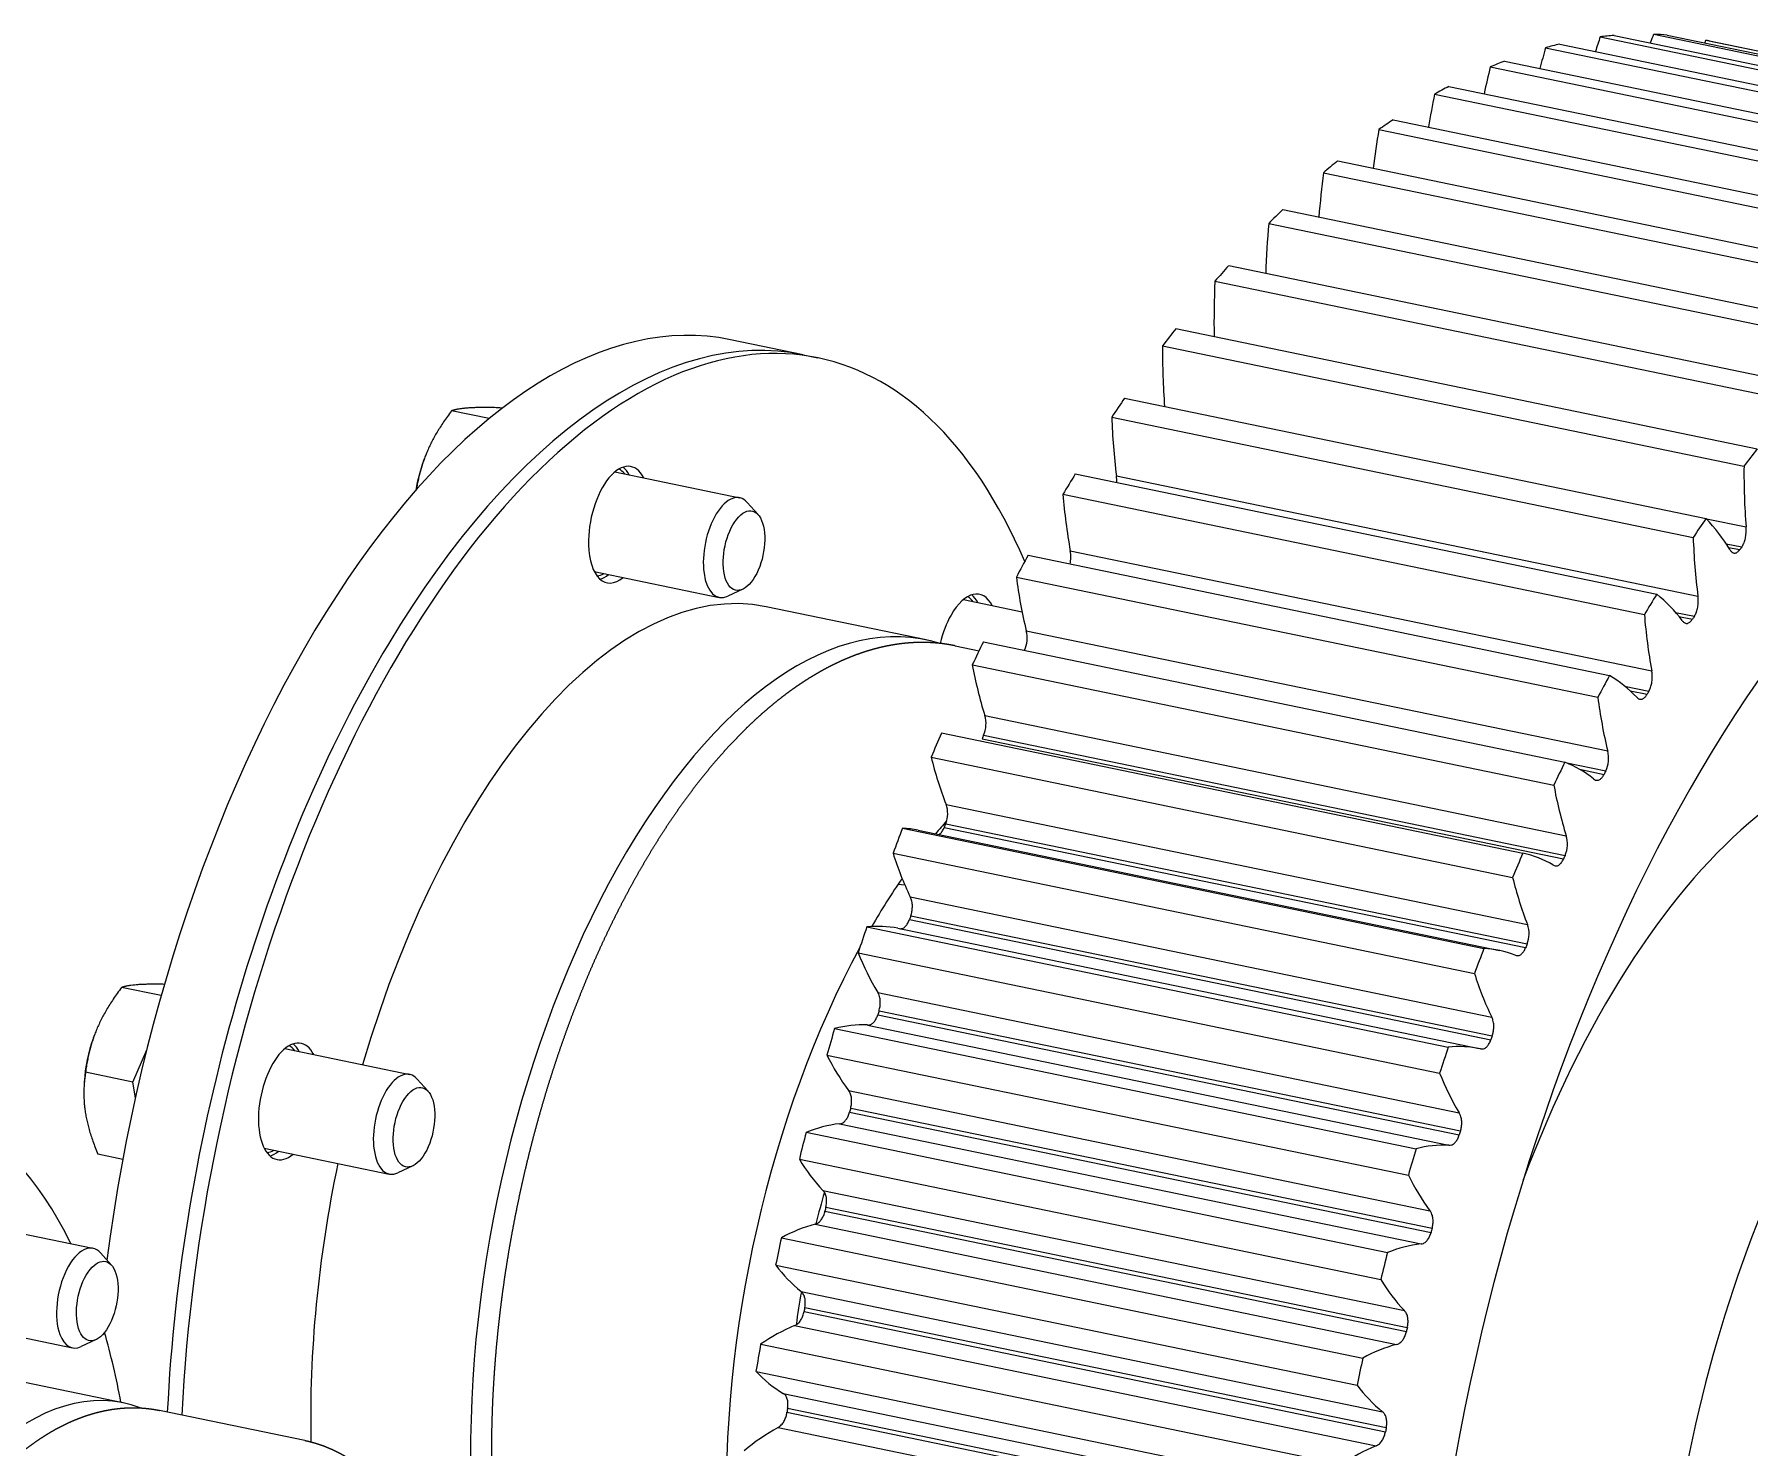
# Model space of a CAD drawing. Header units: millimetres. Extents: x 5133 to 6360, y 1254 to 2395.
# Drawn here: x 5599.68 to 5644.21, y 2079.68 to 2116.38 of the extents above; entities that cross this region are included whole.
import ezdxf

# ---------------------------------------------------------------- set-up
doc = ezdxf.new("R2010")
doc.units = ezdxf.units.MM
doc.layers.add('AM_VIS', color=7, linetype='Continuous', lineweight=50)

# ---------------------------------------------------------------- blocks, each defined once
blk = doc.blocks.new('A$C76A057C1')
at = {"layer": 'AM_VIS', "color": 5, "lineweight": 20}
for p, q in [((-46.712, 19.491), (-32.989, 16.653)), ((-46.378, 19.576), (-32.656, 16.738)), ((-45.423, 19.748), (-31.7, 16.91)), ((-45.095, 19.782), (-31.373, 16.944)), ((-44.159, 19.807), (-30.437, 16.969)), ((-43.839, 19.79), (-30.116, 16.953)), ((-42.928, 19.669), (-29.205, 16.831)), ((-42.847, 19.653), (-29.125, 16.815)), ((-48.017, 19.039), (-34.295, 16.201)), ((-47.68, 19.174), (-33.958, 16.336)), ((-49.331, 18.394), (-35.609, 15.556)), ((-48.993, 18.578), (-35.27, 15.74)), ((-50.646, 17.559), (-36.924, 14.721)), ((-50.309, 17.792), (-36.586, 14.954)), ((-51.619, 16.82), (-37.896, 13.982)), ((-51.954, 16.541), (-38.232, 13.703)), ((-52.916, 15.67), (-39.193, 12.832)), ((-53.246, 15.345), (-39.524, 12.507)), ((-54.191, 14.347), (-40.469, 11.509)), ((-54.515, 13.98), (-40.792, 11.142)), ((-64.234, 12.244), (-65.949, 12.599)), ((-55.438, 12.86), (-41.715, 10.022)), ((-64.234, 12.244), (-63.891, 12.173)), ((-55.753, 12.452), (-42.03, 9.614)), ((-71.338, 10.982), (-71.39, 10.993)), ((-56.647, 11.218), (-42.924, 8.38)), ((-71.645, 10.738), (-72.533, 10.922)), ((-56.951, 10.772), (-43.229, 7.934)), ((-73.196, 9.735), (-73.174, 9.794)), ((-68.679, 9.478), (-65.731, 8.869)), ((-57.812, 9.431), (-44.089, 6.594)), ((-56.84, 9.385), (-43.117, 6.547)), ((-58.103, 8.95), (-44.381, 6.112)), ((-65.297, 8.471), (-65.554, 8.76)), ((-42.918, 8.373), (-41.981, 8.18)), ((-42.452, 7.784), (-42.084, 7.708)), ((-42.397, 7.699), (-42.13, 7.644)), ((-58.925, 7.511), (-45.203, 4.673)), ((-57.93, 7.619), (-44.208, 4.781)), ((-69.165, 7.128), (-66.217, 6.518)), ((-59.202, 6.997), (-45.48, 4.159)), ((-65.661, 6.711), (-66.011, 6.548)), ((-61.332, 5.517), (-65.106, 6.297)), ((-60.453, 6.464), (-59.067, 6.178)), ((-43.645, 6.164), (-43.201, 6.072)), ((-58.968, 5.731), (-45.246, 2.893)), ((-43.564, 6.068), (-43.246, 6.003)), ((-60.646, 5.375), (-60.082, 5.258)), ((-59.98, 5.469), (-46.258, 2.631)), ((-60.241, 4.926), (-46.519, 2.088)), ((-44.848, 4.425), (-44.273, 4.307)), ((-44.718, 4.315), (-44.316, 4.232)), ((-59.947, 3.731), (-46.225, 0.893)), ((-60.97, 3.318), (-47.248, 0.48)), ((-59.975, 3.265), (-46.252, 0.427)), ((-60.013, 3.182), (-46.29, 0.344)), ((-61.214, 2.748), (-47.491, -0.09)), ((-46.208, 2.61), (-45.292, 2.421)), ((-45.91, 2.461), (-45.333, 2.341)), ((-60.862, 1.633), (-47.14, -1.205)), ((-61.889, 1.07), (-48.167, -1.768)), ((-61.522, 1.021), (-47.799, -1.817)), ((-60.905, 1.089), (-47.183, -1.749)), ((-60.87, 1.176), (-47.147, -1.662)), ((-62.113, 0.478), (-48.391, -2.36)), ((-61.991, -0.248), (-61.836, -0.268)), ((-61.706, -0.55), (-47.984, -3.388)), ((-61.727, -1.087), (-48.004, -3.925)), ((-61.695, -0.996), (-47.972, -3.834)), ((-62.731, -1.259), (-49.009, -4.097)), ((-61.999, -1.292), (-48.277, -4.13)), ((-62.935, -1.87), (-49.212, -4.708)), ((-79.386, -2.882), (-80.321, -2.689)), ((-62.475, -2.806), (-48.752, -5.644)), ((-62.444, -3.238), (-48.721, -6.076)), ((-62.714, -3.575), (-48.992, -6.413)), ((-62.473, -3.331), (-48.75, -6.169)), ((-80.984, -3.876), (-80.962, -3.817)), ((-63.492, -3.657), (-49.769, -6.495)), ((-80.051, -4.922), (-79.727, -4.158)), ((-76.467, -4.132), (-73.519, -4.742)), ((-63.673, -4.283), (-49.951, -7.121)), ((-80.051, -4.922), (-81.171, -4.691)), ((-73.085, -5.14), (-73.342, -4.851)), ((-81.201, -4.927), (-81.207, -5.026)), ((-79.995, -5.294), (-80.051, -4.922)), ((-63.163, -5.12), (-49.441, -7.958)), ((-63.139, -5.63), (-49.416, -8.468)), ((-63.113, -5.535), (-49.391, -8.373)), ((-63.375, -5.905), (-49.652, -8.743)), ((-64.165, -6.107), (-50.443, -8.945)), ((-80.292, -6.746), (-80.878, -6.625)), ((-76.953, -6.483), (-74.005, -7.092)), ((-64.324, -6.744), (-50.602, -9.582)), ((-73.449, -6.9), (-73.799, -7.063)), ((-63.767, -7.478), (-50.044, -10.316)), ((-63.72, -7.97), (-49.997, -10.808)), ((-63.698, -7.873), (-49.975, -10.711)), ((-83.943, -8.234), (-80.995, -8.844)), ((-63.949, -8.275), (-50.227, -11.112)), ((-64.748, -8.596), (-51.026, -11.434)), ((-80.561, -9.242), (-80.818, -8.953)), ((-64.883, -9.24), (-51.161, -12.078)), ((-64.282, -9.866), (-50.56, -12.704)), ((-64.213, -10.336), (-50.491, -13.174)), ((-64.195, -10.239), (-50.472, -13.077)), ((-84.429, -10.585), (-81.481, -11.194)), ((-64.435, -10.669), (-50.712, -13.507)), ((-80.287, -12.493), (-86.462, -11.216)), ((-80.924, -11.001), (-81.275, -11.165)), ((-65.237, -11.107), (-51.515, -13.945)), ((-65.347, -11.754), (-51.625, -14.592)), ((-64.706, -12.268), (-50.984, -15.106)), ((-75.998, -13.38), (-79.429, -12.67)), ((-64.616, -12.715), (-50.893, -15.553)), ((-64.601, -12.617), (-50.878, -15.455)), ((-64.827, -13.073), (-51.105, -15.91))]:
    blk.add_line(p, q, dxfattribs=at)
for centre, radius, start, end in [((-23.46, 12.824), 24.189, 164.0012, 165.2048), ((-22.883, 12.324), 23.731, 161.7697, 162.648), ((-24.465, 13.249), 24.253, 166.1891, 167.7232), ((-25.941, 13.572), 23.882, 168.3525, 170.2418), ((-27.83, 13.746), 23.133, 170.5121, 172.7964), ((-30.141, 13.741), 21.992, 172.6857, 175.4308), ((-32.84, 13.521), 20.488, 174.8899, 178.1948), ((-35.86, 13.048), 18.678, 177.1406, 181.1499), ((-39.052, 12.294), 16.701, 179.4589, 184.3649), ((-41.767, 11.287), 15.193, 181.9438, 187.1925), ((-57.702, 9.265), 0.87, 357.6095, 7.9164), ((-25.352, 9.456), 16.678, 179.4564, 184.3883), ((-44.514, 10.038), 13.633, 184.5766, 190.2188), ((-46.131, 5.352), 4.411, 31.3804, 43.3547), ((-28.044, 8.449), 15.193, 181.9438, 187.1925), ((-58.667, 7.472), 0.751, 347.2167, 11.2576), ((-47.252, 8.547), 12.051, 187.3909, 193.5174), ((-46.419, 3.74), 3.684, 37.2657, 50.7695), ((-30.791, 7.2), 13.633, 184.5766, 190.2188), ((-59.637, 5.558), 0.691, 335.2291, 14.4689), ((-49.92, 6.826), 10.495, 190.4298, 197.1482), ((-46.815, 1.99), 3.13, 43.9556, 59.0122), ((-33.529, 5.709), 12.051, 187.3909, 193.5174), ((-60.577, 3.535), 0.659, 335.8663, 17.3436), ((-45.913, 2.72), 0.689, 334.2622, 14.5162), ((-52.461, 4.889), 9.01, 193.7442, 201.1824), ((-47.287, 0.089), 2.742, 51.5101, 67.961), ((-36.197, 3.988), 10.495, 190.4298, 197.1482), ((-61.444, 1.416), 0.622, 337.3171, 20.4798), ((-62.065, -1.64), 2.716, 78.4605, 86.2908), ((-46.854, 0.697), 0.659, 335.8663, 17.3436), ((-54.827, 2.761), 7.635, 197.3955, 205.7031), ((-47.797, -1.97), 2.511, 59.9029, 77.3548), ((-38.738, 2.051), 9.01, 193.7442, 201.1824), ((-47.722, -1.422), 0.622, 337.3171, 20.4798), ((-62.473, -3.768), 2.521, 79.1553, 95.8749), ((-56.979, 0.471), 6.399, 201.457, 210.804), ((-48.301, -4.193), 2.429, 68.9726, 86.8175), ((-41.104, -0.077), 7.635, 197.3955, 205.7031), ((-62.817, -6.28), 2.708, 87.8199, 104.4163), ((-58.889, -1.948), 5.323, 206.0153, 216.5848), ((-48.751, -6.578), 2.494, 78.411, 95.9454), ((-43.257, -2.367), 6.399, 201.457, 210.804), ((-63.01, -8.961), 3.078, 96.8174, 112.0538), ((-49.095, -9.118), 2.708, 87.8199, 104.4163), ((-60.543, -4.457), 4.419, 211.1699, 223.138), ((-45.167, -4.786), 5.323, 206.0153, 216.5848), ((-63.007, -11.761), 3.612, 105.1297, 118.8214), ((-49.287, -11.799), 3.078, 96.8174, 112.0538), ((-61.936, -7.017), 3.691, 217.0282, 230.5253), ((-46.82, -7.295), 4.419, 211.1699, 223.138), ((-62.774, -14.655), 4.319, 112.6221, 124.7743), ((-49.284, -14.599), 3.612, 105.1297, 118.8214), ((-63.08, -9.588), 3.135, 223.6903, 238.7405), ((-48.214, -9.855), 3.691, 217.0282, 230.5253), ((-62.284, -17.609), 5.201, 119.2765, 130.0104), ((-49.051, -17.493), 4.319, 112.6221, 124.7743)]:
    blk.add_arc(centre, radius, start, end, dxfattribs=at)
for centre, major_axis, ratio, start_param, end_param in [((-49.447, -12.259), (6.599, 31.911), 0.482663, 0.220644, 0.240846), ((-49.447, -12.259), (6.599, 31.911), 0.482663, 0.142104, 0.162306), ((-49.447, -12.259), (6.599, 31.911), 0.482663, 0.063564, 0.083766), ((-49.447, -12.259), (6.599, 31.911), 0.482663, 0, 0.005227), ((-49.447, -12.259), (6.599, 31.911), 0.482663, 0.299183, 0.319386), ((-49.447, -12.259), (6.599, 31.911), 0.482663, 0.377723, 0.397926), ((-49.447, -12.259), (6.599, 31.911), 0.482663, 0.456263, 0.476466), ((-49.447, -12.259), (6.599, 31.911), 0.482663, 0.534803, 0.555005), ((-49.447, -12.259), (6.599, 31.911), 0.482663, 0.613343, 0.633545), ((-35.724, -15.097), (5.509, 26.636), 0.482663, 5.296515, 8.181862), ((-49.447, -12.259), (6.599, 31.911), 0.482663, 0.691882, 0.712085), ((-68.144, -8.392), (4.253, 20.565), 0.482663, 5.678967, 8.167427), ((-70.202, -7.966), (4.253, 20.565), 0.482663, 0, 1.726264), ((-68.487, -8.321), (4.253, 20.565), 0.482663, 0, 1.884242), ((-68.487, -8.321), (4.253, 20.565), 0.482663, 0, 1.884242), ((-49.447, -12.259), (6.599, 31.911), 0.482663, 0.770422, 0.790625), ((-49.447, -12.259), (6.599, 31.911), 0.482663, 0.848962, 0.869165), ((-72.492, 9.041), (0.365, 1.763), 0.482663, 1.268129, 1.66488), ((-35.724, -15.097), (6.599, 31.911), 0.482663, 0.770422, 0.790625), ((-68.581, 8.233), (0.284, 1.371), 0.482663, 5.742086, 8.306106), ((-68.925, 8.304), (0.263, 1.273), 0.482663, 5.888394, 6.146679), ((-68.925, 8.304), (0.284, 1.371), 0.482663, 5.742086, 6.020972), ((-49.447, -12.259), (6.599, 31.911), 0.482663, 0.927502, 0.947704), ((-65.974, 7.693), (0.243, 1.175), 0.482663, 5.938313, 9.76965), ((-65.631, 7.622), (0.193, 0.935), 0.482663, 4.000656, 10.283841), ((-35.724, -15.097), (6.599, 31.911), 0.482663, 0.848962, 0.869165), ((-68.581, 8.233), (0.284, 1.371), 0.482663, 2.022921, 3.682692), ((-35.724, -15.097), (6.235, 30.148), 0.482663, 0.818185, 0.821402), ((-49.447, -12.259), (6.599, 31.911), 0.482663, 1.006042, 1.026244), ((-68.144, -8.392), (3.038, 14.689), 0.482663, 0, 1.404332), ((-68.925, 8.304), (0.263, 1.273), 0.482663, 3.278099, 3.536384), ((-68.925, 8.304), (0.284, 1.371), 0.482663, 3.403806, 3.682692), ((-60.356, 5.219), (0.284, 1.371), 0.482663, 5.742086, 7.258909), ((-60.699, 5.29), (0.263, 1.273), 0.482663, 5.888394, 6.146679), ((-60.699, 5.29), (0.284, 1.371), 0.482663, 5.742086, 6.020972), ((-35.724, -15.097), (6.599, 31.911), 0.482663, 0.927502, 0.947704), ((-64.37, -9.172), (3.038, 14.689), 0.482663, 6.235796, 8.306106), ((-60.356, 5.219), (0.284, 1.371), 0.482663, 0.975723, 1.515536), ((-35.724, -15.097), (6.235, 30.148), 0.482663, 0.896724, 0.899942), ((-49.447, -12.259), (6.599, 31.911), 0.482663, 1.084582, 1.104784), ((-35.724, -15.097), (6.599, 31.911), 0.482663, 1.006042, 1.026244), ((-40.527, -14.103), (3.515, 16.996), 0.482663, 6.149412, 7.539248), ((-35.724, -15.097), (6.235, 30.148), 0.482663, 0.975264, 0.978482), ((-49.447, -12.259), (6.599, 31.911), 0.482663, 1.163121, 1.183324), ((-49.447, -12.259), (6.235, 30.148), 0.482663, 1.132344, 1.135562), ((-60.444, 3.374), (0.401, -0.248), 0.03424, 0, 0.133672), ((-35.724, -15.097), (6.599, 31.911), 0.482663, 1.084582, 1.104784), ((-35.724, -15.097), (6.235, 30.148), 0.482663, 1.053804, 1.057022), ((-35.724, -15.097), (3.24, 15.668), 0.482663, 5.544331, 8.270626), ((-58.709, -10.343), (2.89, 13.977), 0.482663, 0.700425, 0.737993), ((-49.447, -12.259), (6.599, 31.911), 0.482663, 1.241661, 1.261864), ((-49.447, -12.259), (6.235, 30.148), 0.482663, 1.210884, 1.214101), ((-35.724, -15.097), (6.599, 31.911), 0.482663, 1.163121, 1.183324), ((-35.724, -15.097), (6.235, 30.148), 0.482663, 1.132344, 1.135562), ((-58.709, -10.343), (2.89, 13.977), 0.482663, 0.854572, 0.966268), ((-49.447, -12.259), (6.235, 30.148), 0.482663, 1.289423, 1.292641), ((-49.447, -12.259), (6.599, 31.911), 0.482663, 1.320201, 1.340404), ((-58.709, -10.343), (2.89, 13.977), 0.482663, 1.011438, 2.047837), ((-35.724, -15.097), (6.599, 31.911), 0.482663, 1.241661, 1.261864), ((-35.724, -15.097), (6.235, 30.148), 0.482663, 1.210884, 1.214101), ((-49.447, -12.259), (6.235, 30.148), 0.482663, 1.367963, 1.371181), ((-80.28, -4.569), (0.365, 1.763), 0.482663, 1.268129, 1.873464), ((-76.37, -5.378), (0.284, 1.371), 0.482663, 5.742086, 9.353304), ((-76.713, -5.307), (0.284, 1.371), 0.482663, 5.742086, 6.020972), ((-49.447, -12.259), (6.599, 31.911), 0.482663, 1.398741, 1.418943), ((-35.724, -15.097), (6.235, 30.148), 0.482663, 1.289423, 1.292641), ((-76.713, -5.307), (0.263, 1.273), 0.482663, 5.888394, 6.146679), ((-35.724, -15.097), (6.599, 31.911), 0.482663, 1.320201, 1.340404), ((-88.689, -21.988), (3.443, 16.648), 0.482663, 5.726108, 7.520708), ((-73.762, -5.917), (0.243, 1.175), 0.482663, 5.938313, 9.76965), ((-73.419, -5.988), (0.193, 0.935), 0.482663, 4.000656, 10.283841), ((-49.447, -12.259), (6.235, 30.148), 0.482663, 1.446503, 1.449721), ((-49.447, -12.259), (6.599, 31.911), 0.482663, 1.477281, 1.497483), ((-35.724, -15.097), (6.235, 30.148), 0.482663, 1.367963, 1.371181), ((-76.713, -5.307), (0.263, 1.273), 0.482663, 3.278099, 3.536384), ((-76.713, -5.307), (0.284, 1.371), 0.482663, 3.403806, 3.682692), ((-76.37, -5.378), (0.284, 1.371), 0.482663, 3.070118, 3.682692), ((-68.144, -8.392), (3.038, 14.689), 0.482663, 1.5651, 2.017426), ((-35.724, -15.097), (6.599, 31.911), 0.482663, 1.398741, 1.418943), ((-58.847, -10.314), (2.273, 10.989), 0.482663, 1.414522, 1.484146), ((-49.447, -12.259), (6.235, 30.148), 0.482663, 1.525043, 1.528261), ((-35.724, -15.097), (6.235, 30.148), 0.482663, 1.446503, 1.449721), ((-81.238, -10.019), (0.243, 1.175), 0.482663, 5.938313, 8.769694), ((-49.447, -12.259), (6.599, 31.911), 0.482663, 1.55582, 1.576023), ((-80.895, -10.09), (0.193, 0.935), 0.482663, 4.000656, 10.283841), ((-35.724, -15.097), (6.599, 31.911), 0.482663, 1.477281, 1.497483), ((-58.847, -10.314), (2.273, 10.989), 0.482663, 1.630042, 1.700961), ((-49.447, -12.259), (6.235, 30.148), 0.482663, 1.603583, 1.606801), ((-81.238, -10.019), (0.243, 1.175), 0.482663, 2.486509, 3.486465), ((-88.689, -21.988), (3.443, 16.648), 0.482663, 5.416109, 5.541813), ((-35.724, -15.097), (6.235, 30.148), 0.482663, 1.525043, 1.528261), ((-49.447, -12.259), (6.599, 31.911), 0.482663, 1.63436, 1.654563), ((-82.514, -23.265), (2.228, 10.772), 0.482663, 6.204015, 7.520708), ((-35.724, -15.097), (6.599, 31.911), 0.482663, 1.55582, 1.576023), ((-49.447, -12.259), (6.235, 30.148), 0.482663, 1.682122, 1.68534), ((-35.724, -15.097), (6.235, 30.148), 0.482663, 1.603583, 1.606801)]:
    blk.add_ellipse(centre, major_axis=major_axis, ratio=ratio, start_param=start_param, end_param=end_param, dxfattribs=at)
for points, degree, knots in [([(-44.234, 19.604), (-44.231, 19.612), (-44.229, 19.619), (-44.204, 19.687), (-44.182, 19.747), (-44.159, 19.807)], 3, [0.8563623, 0.8563623, 0.8563623, 0.8563623, 0.8724666, 0.8724666, 1, 1, 1, 1]), ([(-42.084, 7.708), (-42.075, 7.719), (-42.068, 7.731), (-42.053, 7.757), (-42.045, 7.772), (-42.032, 7.801), (-42.026, 7.817), (-42.014, 7.849), (-42.009, 7.867), (-41.999, 7.902), (-41.995, 7.921), (-41.988, 7.96), (-41.985, 7.981), (-41.98, 8.026), (-41.978, 8.051), (-41.977, 8.111), (-41.978, 8.146), (-41.981, 8.18)], 3, [0, 0, 0, 0, 0.099258, 0.099258, 0.199206, 0.199206, 0.300719, 0.300719, 0.405162, 0.405162, 0.515037, 0.515037, 0.63572, 0.63572, 0.781205, 0.781205, 1, 1, 1, 1]), ([(-42.366, 7.649), (-42.354, 7.627), (-42.34, 7.61), (-42.315, 7.586), (-42.305, 7.578), (-42.284, 7.567), (-42.275, 7.564), (-42.256, 7.561), (-42.246, 7.562), (-42.227, 7.565), (-42.218, 7.568), (-42.2, 7.577), (-42.191, 7.582), (-42.173, 7.596), (-42.164, 7.604), (-42.147, 7.622), (-42.138, 7.632), (-42.13, 7.644)], 3, [0, 0, 0, 0, 0.218795, 0.218795, 0.36428, 0.36428, 0.484963, 0.484963, 0.594838, 0.594838, 0.699281, 0.699281, 0.800794, 0.800794, 0.900742, 0.900742, 1, 1, 1, 1]), ([(-43.201, 6.072), (-43.194, 6.085), (-43.186, 6.098), (-43.172, 6.125), (-43.165, 6.14), (-43.153, 6.171), (-43.147, 6.187), (-43.137, 6.221), (-43.132, 6.239), (-43.124, 6.275), (-43.12, 6.294), (-43.114, 6.333), (-43.112, 6.354), (-43.109, 6.398), (-43.109, 6.422), (-43.11, 6.481), (-43.112, 6.515), (-43.117, 6.547)], 3, [0, 0, 0, 0, 0.099258, 0.099258, 0.199206, 0.199206, 0.300719, 0.300719, 0.405162, 0.405162, 0.515037, 0.515037, 0.63572, 0.63572, 0.781205, 0.781205, 1, 1, 1, 1]), ([(-43.488, 5.97), (-43.474, 5.952), (-43.459, 5.936), (-43.433, 5.917), (-43.422, 5.911), (-43.401, 5.904), (-43.39, 5.903), (-43.371, 5.903), (-43.361, 5.905), (-43.342, 5.911), (-43.333, 5.915), (-43.315, 5.927), (-43.305, 5.934), (-43.288, 5.95), (-43.279, 5.959), (-43.262, 5.979), (-43.254, 5.99), (-43.246, 6.003)], 3, [0, 0, 0, 0, 0.218795, 0.218795, 0.36428, 0.36428, 0.484963, 0.484963, 0.594838, 0.594838, 0.699281, 0.699281, 0.800794, 0.800794, 0.900742, 0.900742, 1, 1, 1, 1]), ([(-60.646, 5.375), (-60.76, 5.397), (-60.875, 5.415), (-60.99, 5.43), (-61.105, 5.441), (-61.222, 5.449), (-61.339, 5.453), (-61.456, 5.454), (-61.573, 5.452), (-61.691, 5.446), (-61.809, 5.436), (-61.928, 5.423), (-62.046, 5.407), (-62.165, 5.387), (-62.284, 5.364), (-62.403, 5.338), (-62.522, 5.308), (-62.641, 5.275), (-62.76, 5.239), (-62.878, 5.199), (-62.997, 5.157), (-63.124, 5.107), (-63.251, 5.055), (-63.378, 4.998), (-63.504, 4.938), (-63.63, 4.875), (-63.756, 4.808), (-63.882, 4.737), (-64.007, 4.663), (-64.132, 4.586), (-64.257, 4.505), (-64.382, 4.421), (-64.506, 4.334), (-64.63, 4.243), (-64.753, 4.149), (-64.876, 4.052), (-64.998, 3.951), (-65.12, 3.848), (-65.242, 3.741), (-65.363, 3.631), (-65.483, 3.518), (-65.608, 3.397), (-65.731, 3.273), (-65.855, 3.146), (-65.977, 3.016), (-66.099, 2.882), (-66.22, 2.746), (-66.34, 2.606), (-66.46, 2.463), (-66.579, 2.318), (-66.697, 2.169), (-66.814, 2.017), (-66.93, 1.862), (-67.046, 1.705), (-67.16, 1.544), (-67.274, 1.381), (-67.386, 1.215), (-67.498, 1.047), (-67.608, 0.876), (-67.718, 0.702), (-67.826, 0.525), (-67.933, 0.347), (-68.039, 0.166), (-68.144, -0.017), (-68.248, -0.203), (-68.35, -0.391), (-68.451, -0.581), (-68.551, -0.773), (-68.65, -0.968), (-68.747, -1.164), (-68.843, -1.363), (-68.938, -1.564), (-69.032, -1.767), (-69.124, -1.972), (-69.215, -2.178), (-69.304, -2.387), (-69.392, -2.597), (-69.478, -2.809), (-69.563, -3.022), (-69.647, -3.238), (-69.729, -3.454), (-69.809, -3.672), (-69.887, -3.89), (-69.964, -4.11), (-70.04, -4.332), (-70.113, -4.554), (-70.186, -4.778), (-70.256, -5.003), (-70.325, -5.229), (-70.392, -5.456), (-70.458, -5.684), (-70.522, -5.913), (-70.584, -6.143), (-70.644, -6.373), (-70.703, -6.605), (-70.76, -6.837), (-70.815, -7.07), (-70.868, -7.303), (-70.919, -7.537), (-70.969, -7.771), (-71.017, -8.005), (-71.063, -8.24), (-71.107, -8.475), (-71.149, -8.71), (-71.19, -8.945), (-71.228, -9.18), (-71.265, -9.416), (-71.299, -9.651), (-71.332, -9.886), (-71.363, -10.121), (-71.392, -10.356), (-71.419, -10.591), (-71.444, -10.825), (-71.467, -11.059), (-71.488, -11.292), (-71.507, -11.525), (-71.525, -11.757), (-71.54, -11.989), (-71.553, -12.22), (-71.565, -12.451), (-71.574, -12.68), (-71.581, -12.909), (-71.587, -13.137), (-71.59, -13.364), (-71.591, -13.591), (-71.591, -13.816), (-71.588, -14.04), (-71.584, -14.262), (-71.58, -14.373)], 1, [2.282529, 2.282529, 2.297255, 2.311981, 2.326707, 2.341432, 2.356158, 2.370884, 2.38561, 2.400336, 2.415061, 2.429787, 2.444513, 2.459239, 2.473965, 2.48869, 2.503416, 2.518142, 2.532868, 2.547593, 2.562319, 2.577045, 2.592776, 2.608507, 2.624238, 2.639969, 2.6557, 2.671431, 2.687162, 2.702893, 2.718625, 2.734356, 2.750087, 2.765818, 2.781549, 2.79728, 2.813011, 2.828742, 2.844473, 2.860204, 2.875935, 2.891666, 2.90799, 2.924314, 2.940638, 2.956962, 2.973286, 2.98961, 3.005934, 3.022258, 3.038583, 3.054907, 3.071231, 3.087555, 3.103879, 3.120203, 3.136527, 3.152851, 3.169175, 3.185499, 3.201823, 3.218147, 3.234409, 3.250671, 3.266932, 3.283194, 3.299456, 3.315717, 3.331979, 3.348241, 3.364503, 3.380764, 3.397026, 3.413288, 3.42955, 3.445811, 3.462073, 3.478335, 3.494597, 3.510858, 3.52712, 3.543382, 3.559566, 3.575751, 3.591936, 3.60812, 3.624305, 3.640489, 3.656674, 3.672858, 3.689043, 3.705227, 3.721412, 3.737597, 3.753781, 3.769966, 3.78615, 3.802335, 3.818519, 3.834704, 3.850888, 3.867073, 3.883235, 3.899396, 3.915558, 3.931719, 3.947881, 3.964042, 3.980204, 3.996366, 4.012527, 4.028689, 4.04485, 4.061012, 4.077174, 4.093335, 4.109497, 4.125658, 4.14182, 4.157981, 4.174143, 4.190305, 4.206493, 4.222682, 4.238871, 4.25506, 4.271249, 4.287438, 4.303627, 4.311709, 4.311709]), ([(-44.273, 4.307), (-44.266, 4.32), (-44.259, 4.334), (-44.245, 4.363), (-44.239, 4.378), (-44.228, 4.41), (-44.223, 4.427), (-44.213, 4.461), (-44.209, 4.479), (-44.202, 4.515), (-44.2, 4.534), (-44.195, 4.573), (-44.194, 4.594), (-44.193, 4.638), (-44.194, 4.661), (-44.197, 4.718), (-44.201, 4.75), (-44.208, 4.781)], 3, [0, 0, 0, 0, 0.099258, 0.099258, 0.199206, 0.199206, 0.300719, 0.300719, 0.405162, 0.405162, 0.515037, 0.515037, 0.63572, 0.63572, 0.781205, 0.781205, 1, 1, 1, 1]), ([(-44.561, 4.162), (-44.547, 4.146), (-44.531, 4.134), (-44.503, 4.119), (-44.491, 4.115), (-44.469, 4.112), (-44.459, 4.112), (-44.439, 4.115), (-44.429, 4.118), (-44.41, 4.127), (-44.401, 4.133), (-44.382, 4.147), (-44.373, 4.155), (-44.356, 4.173), (-44.348, 4.184), (-44.331, 4.206), (-44.324, 4.218), (-44.316, 4.232)], 3, [0, 0, 0, 0, 0.218795, 0.218795, 0.36428, 0.36428, 0.484963, 0.484963, 0.594838, 0.594838, 0.699281, 0.699281, 0.800794, 0.800794, 0.900742, 0.900742, 1, 1, 1, 1]), ([(-45.58, 2.235), (-45.565, 2.222), (-45.548, 2.212), (-45.519, 2.203), (-45.507, 2.2), (-45.484, 2.201), (-45.474, 2.202), (-45.453, 2.209), (-45.443, 2.213), (-45.424, 2.225), (-45.415, 2.232), (-45.397, 2.249), (-45.388, 2.258), (-45.371, 2.279), (-45.363, 2.29), (-45.347, 2.314), (-45.34, 2.327), (-45.333, 2.341)], 3, [0, 0, 0, 0, 0.218795, 0.218795, 0.36428, 0.36428, 0.484963, 0.484963, 0.594838, 0.594838, 0.699281, 0.699281, 0.800794, 0.800794, 0.900742, 0.900742, 1, 1, 1, 1]), ([(-61.03, 0.919), (-61.03, 0.92), (-61.029, 0.92), (-61.019, 0.926), (-61.009, 0.934), (-60.99, 0.951), (-60.981, 0.96), (-60.964, 0.981), (-60.955, 0.993), (-60.94, 1.018), (-60.932, 1.031), (-60.918, 1.059), (-60.911, 1.073), (-60.905, 1.089)], 3, [0.4790141, 0.4790141, 0.4790141, 0.4790141, 0.4849631, 0.4849631, 0.5948382, 0.5948382, 0.6992813, 0.6992813, 0.8007945, 0.8007945, 0.9007418, 0.9007418, 1, 1, 1, 1]), ([(-46.539, 0.202), (-46.522, 0.191), (-46.505, 0.184), (-46.475, 0.18), (-46.462, 0.179), (-46.439, 0.183), (-46.428, 0.186), (-46.408, 0.196), (-46.398, 0.202), (-46.379, 0.216), (-46.37, 0.225), (-46.352, 0.243), (-46.343, 0.254), (-46.327, 0.276), (-46.319, 0.289), (-46.304, 0.315), (-46.297, 0.329), (-46.29, 0.344)], 3, [0, 0, 0, 0, 0.218795, 0.218795, 0.36428, 0.36428, 0.484963, 0.484963, 0.594838, 0.594838, 0.699281, 0.699281, 0.800794, 0.800794, 0.900742, 0.900742, 1, 1, 1, 1]), ([(-61.695, -0.996), (-61.689, -0.98), (-61.684, -0.964), (-61.675, -0.931), (-61.671, -0.914), (-61.665, -0.88), (-61.662, -0.862), (-61.658, -0.827), (-61.657, -0.809), (-61.656, -0.774), (-61.656, -0.756), (-61.658, -0.72), (-61.66, -0.702), (-61.666, -0.663), (-61.671, -0.644), (-61.685, -0.598), (-61.694, -0.573), (-61.706, -0.55)], 3, [0, 0, 0, 0, 0.099258, 0.099258, 0.199206, 0.199206, 0.300719, 0.300719, 0.405162, 0.405162, 0.515037, 0.515037, 0.63572, 0.63572, 0.781205, 0.781205, 1, 1, 1, 1]), ([(-61.954, -1.301), (-61.942, -1.303), (-61.929, -1.303), (-61.904, -1.298), (-61.891, -1.295), (-61.867, -1.284), (-61.857, -1.278), (-61.836, -1.262), (-61.826, -1.254), (-61.808, -1.234), (-61.799, -1.223), (-61.782, -1.2), (-61.774, -1.188), (-61.759, -1.161), (-61.752, -1.147), (-61.739, -1.118), (-61.733, -1.103), (-61.727, -1.087)], 3, [0.072589, 0.072589, 0.072589, 0.072589, 0.2187946, 0.2187946, 0.36428, 0.36428, 0.4849631, 0.4849631, 0.5948382, 0.5948382, 0.6992813, 0.6992813, 0.8007945, 0.8007945, 0.9007418, 0.9007418, 1, 1, 1, 1]), ([(-47.43, -1.926), (-47.413, -1.934), (-47.395, -1.938), (-47.364, -1.938), (-47.351, -1.936), (-47.328, -1.929), (-47.317, -1.924), (-47.296, -1.912), (-47.287, -1.904), (-47.268, -1.887), (-47.259, -1.878), (-47.241, -1.857), (-47.233, -1.845), (-47.217, -1.82), (-47.21, -1.807), (-47.195, -1.779), (-47.189, -1.765), (-47.183, -1.749)], 3, [0, 0, 0, 0, 0.218795, 0.218795, 0.36428, 0.36428, 0.484963, 0.484963, 0.594838, 0.594838, 0.699281, 0.699281, 0.800794, 0.800794, 0.900742, 0.900742, 1, 1, 1, 1]), ([(-62.444, -3.238), (-62.439, -3.221), (-62.434, -3.205), (-62.427, -3.171), (-62.423, -3.154), (-62.418, -3.12), (-62.416, -3.102), (-62.414, -3.068), (-62.413, -3.05), (-62.414, -3.016), (-62.415, -2.998), (-62.418, -2.963), (-62.421, -2.946), (-62.429, -2.91), (-62.435, -2.891), (-62.451, -2.849), (-62.462, -2.826), (-62.475, -2.806)], 3, [0, 0, 0, 0, 0.099258, 0.099258, 0.199206, 0.199206, 0.300719, 0.300719, 0.405162, 0.405162, 0.515037, 0.515037, 0.63572, 0.63572, 0.781205, 0.781205, 1, 1, 1, 1]), ([(-62.714, -3.575), (-62.696, -3.576), (-62.677, -3.574), (-62.645, -3.565), (-62.632, -3.559), (-62.608, -3.545), (-62.597, -3.537), (-62.577, -3.519), (-62.567, -3.509), (-62.549, -3.487), (-62.541, -3.475), (-62.525, -3.45), (-62.517, -3.436), (-62.503, -3.408), (-62.496, -3.393), (-62.484, -3.363), (-62.478, -3.347), (-62.473, -3.331)], 3, [0, 0, 0, 0, 0.218795, 0.218795, 0.36428, 0.36428, 0.484963, 0.484963, 0.594838, 0.594838, 0.699281, 0.699281, 0.800794, 0.800794, 0.900742, 0.900742, 1, 1, 1, 1]), ([(-47.972, -3.834), (-47.967, -3.818), (-47.961, -3.802), (-47.953, -3.769), (-47.949, -3.752), (-47.942, -3.718), (-47.939, -3.7), (-47.936, -3.665), (-47.934, -3.647), (-47.933, -3.612), (-47.934, -3.594), (-47.936, -3.558), (-47.938, -3.54), (-47.944, -3.501), (-47.949, -3.482), (-47.962, -3.436), (-47.972, -3.41), (-47.984, -3.388)], 3, [0, 0, 0, 0, 0.099258, 0.099258, 0.199206, 0.199206, 0.300719, 0.300719, 0.405162, 0.405162, 0.515037, 0.515037, 0.63572, 0.63572, 0.781205, 0.781205, 1, 1, 1, 1]), ([(-48.25, -4.136), (-48.232, -4.141), (-48.213, -4.141), (-48.182, -4.136), (-48.169, -4.133), (-48.145, -4.122), (-48.134, -4.116), (-48.114, -4.1), (-48.104, -4.091), (-48.085, -4.072), (-48.076, -4.061), (-48.06, -4.038), (-48.052, -4.025), (-48.037, -3.999), (-48.029, -3.985), (-48.016, -3.956), (-48.01, -3.94), (-48.004, -3.925)], 3, [0, 0, 0, 0, 0.218795, 0.218795, 0.36428, 0.36428, 0.484963, 0.484963, 0.594838, 0.594838, 0.699281, 0.699281, 0.800794, 0.800794, 0.900742, 0.900742, 1, 1, 1, 1]), ([(-63.113, -5.535), (-63.109, -5.518), (-63.105, -5.501), (-63.098, -5.467), (-63.096, -5.45), (-63.092, -5.416), (-63.091, -5.399), (-63.09, -5.365), (-63.09, -5.348), (-63.092, -5.314), (-63.094, -5.297), (-63.099, -5.264), (-63.103, -5.248), (-63.112, -5.214), (-63.119, -5.197), (-63.137, -5.158), (-63.149, -5.137), (-63.163, -5.12)], 3, [0, 0, 0, 0, 0.099258, 0.099258, 0.199206, 0.199206, 0.300719, 0.300719, 0.405162, 0.405162, 0.515037, 0.515037, 0.63572, 0.63572, 0.781205, 0.781205, 1, 1, 1, 1]), ([(-63.375, -5.905), (-63.356, -5.904), (-63.337, -5.899), (-63.304, -5.884), (-63.291, -5.877), (-63.267, -5.859), (-63.257, -5.85), (-63.237, -5.829), (-63.227, -5.818), (-63.21, -5.794), (-63.202, -5.781), (-63.186, -5.754), (-63.179, -5.739), (-63.166, -5.71), (-63.159, -5.694), (-63.148, -5.663), (-63.143, -5.647), (-63.139, -5.63)], 3, [0, 0, 0, 0, 0.218795, 0.218795, 0.36428, 0.36428, 0.484963, 0.484963, 0.594838, 0.594838, 0.699281, 0.699281, 0.800794, 0.800794, 0.900742, 0.900742, 1, 1, 1, 1]), ([(-48.721, -6.076), (-48.716, -6.059), (-48.712, -6.043), (-48.704, -6.009), (-48.701, -5.992), (-48.696, -5.958), (-48.694, -5.94), (-48.691, -5.905), (-48.691, -5.888), (-48.691, -5.853), (-48.692, -5.836), (-48.696, -5.801), (-48.699, -5.784), (-48.707, -5.748), (-48.713, -5.729), (-48.728, -5.687), (-48.739, -5.664), (-48.752, -5.644)], 3, [0, 0, 0, 0, 0.099258, 0.099258, 0.199206, 0.199206, 0.300719, 0.300719, 0.405162, 0.405162, 0.515037, 0.515037, 0.63572, 0.63572, 0.781205, 0.781205, 1, 1, 1, 1]), ([(-48.992, -6.413), (-48.973, -6.414), (-48.954, -6.412), (-48.922, -6.402), (-48.909, -6.397), (-48.886, -6.383), (-48.875, -6.375), (-48.854, -6.357), (-48.845, -6.347), (-48.827, -6.325), (-48.818, -6.313), (-48.802, -6.288), (-48.794, -6.274), (-48.78, -6.246), (-48.773, -6.231), (-48.761, -6.201), (-48.756, -6.185), (-48.75, -6.169)], 3, [0, 0, 0, 0, 0.218795, 0.218795, 0.36428, 0.36428, 0.484963, 0.484963, 0.594838, 0.594838, 0.699281, 0.699281, 0.800794, 0.800794, 0.900742, 0.900742, 1, 1, 1, 1]), ([(-63.698, -7.873), (-63.694, -7.857), (-63.691, -7.84), (-63.686, -7.806), (-63.684, -7.788), (-63.681, -7.755), (-63.681, -7.738), (-63.681, -7.704), (-63.682, -7.688), (-63.686, -7.655), (-63.688, -7.639), (-63.695, -7.608), (-63.699, -7.593), (-63.711, -7.561), (-63.718, -7.546), (-63.738, -7.511), (-63.752, -7.493), (-63.767, -7.478)], 3, [0, 0, 0, 0, 0.099258, 0.099258, 0.199206, 0.199206, 0.300719, 0.300719, 0.405162, 0.405162, 0.515037, 0.515037, 0.63572, 0.63572, 0.781205, 0.781205, 1, 1, 1, 1]), ([(-63.949, -8.275), (-63.93, -8.27), (-63.911, -8.263), (-63.878, -8.243), (-63.865, -8.234), (-63.842, -8.213), (-63.831, -8.202), (-63.812, -8.179), (-63.803, -8.167), (-63.786, -8.14), (-63.778, -8.126), (-63.763, -8.098), (-63.756, -8.083), (-63.744, -8.052), (-63.738, -8.036), (-63.728, -8.003), (-63.724, -7.987), (-63.72, -7.97)], 3, [0, 0, 0, 0, 0.218795, 0.218795, 0.36428, 0.36428, 0.484963, 0.484963, 0.594838, 0.594838, 0.699281, 0.699281, 0.800794, 0.800794, 0.900742, 0.900742, 1, 1, 1, 1]), ([(-49.391, -8.373), (-49.386, -8.356), (-49.382, -8.339), (-49.376, -8.305), (-49.373, -8.288), (-49.369, -8.254), (-49.368, -8.237), (-49.367, -8.203), (-49.367, -8.186), (-49.369, -8.152), (-49.371, -8.135), (-49.376, -8.102), (-49.38, -8.086), (-49.39, -8.052), (-49.396, -8.035), (-49.414, -7.996), (-49.427, -7.975), (-49.441, -7.958)], 3, [0, 0, 0, 0, 0.099258, 0.099258, 0.199206, 0.199206, 0.300719, 0.300719, 0.405162, 0.405162, 0.515037, 0.515037, 0.63572, 0.63572, 0.781205, 0.781205, 1, 1, 1, 1]), ([(-49.652, -8.743), (-49.633, -8.742), (-49.614, -8.737), (-49.582, -8.722), (-49.569, -8.715), (-49.545, -8.697), (-49.534, -8.688), (-49.514, -8.667), (-49.505, -8.656), (-49.487, -8.632), (-49.479, -8.619), (-49.464, -8.592), (-49.456, -8.577), (-49.443, -8.548), (-49.437, -8.532), (-49.426, -8.501), (-49.421, -8.485), (-49.416, -8.468)], 3, [0, 0, 0, 0, 0.218795, 0.218795, 0.36428, 0.36428, 0.484963, 0.484963, 0.594838, 0.594838, 0.699281, 0.699281, 0.800794, 0.800794, 0.900742, 0.900742, 1, 1, 1, 1]), ([(-64.195, -10.239), (-64.192, -10.222), (-64.189, -10.205), (-64.185, -10.171), (-64.184, -10.154), (-64.183, -10.121), (-64.183, -10.104), (-64.185, -10.072), (-64.187, -10.056), (-64.192, -10.025), (-64.195, -10.01), (-64.203, -9.981), (-64.209, -9.966), (-64.221, -9.938), (-64.23, -9.924), (-64.252, -9.893), (-64.266, -9.877), (-64.282, -9.866)], 3, [0, 0, 0, 0, 0.099258, 0.099258, 0.199206, 0.199206, 0.300719, 0.300719, 0.405162, 0.405162, 0.515037, 0.515037, 0.63572, 0.63572, 0.781205, 0.781205, 1, 1, 1, 1]), ([(-64.435, -10.669), (-64.415, -10.662), (-64.395, -10.651), (-64.363, -10.627), (-64.35, -10.616), (-64.327, -10.592), (-64.317, -10.58), (-64.298, -10.554), (-64.289, -10.541), (-64.273, -10.512), (-64.266, -10.498), (-64.252, -10.468), (-64.246, -10.452), (-64.234, -10.42), (-64.229, -10.403), (-64.22, -10.37), (-64.216, -10.353), (-64.213, -10.336)], 3, [0, 0, 0, 0, 0.218795, 0.218795, 0.36428, 0.36428, 0.484963, 0.484963, 0.594838, 0.594838, 0.699281, 0.699281, 0.800794, 0.800794, 0.900742, 0.900742, 1, 1, 1, 1]), ([(-49.975, -10.711), (-49.971, -10.694), (-49.968, -10.678), (-49.963, -10.644), (-49.961, -10.626), (-49.959, -10.593), (-49.958, -10.576), (-49.959, -10.542), (-49.96, -10.526), (-49.963, -10.493), (-49.966, -10.477), (-49.972, -10.446), (-49.977, -10.431), (-49.988, -10.399), (-49.996, -10.384), (-50.016, -10.348), (-50.029, -10.331), (-50.044, -10.316)], 3, [0, 0, 0, 0, 0.099258, 0.099258, 0.199206, 0.199206, 0.300719, 0.300719, 0.405162, 0.405162, 0.515037, 0.515037, 0.63572, 0.63572, 0.781205, 0.781205, 1, 1, 1, 1]), ([(-50.227, -11.112), (-50.207, -11.108), (-50.188, -11.101), (-50.156, -11.081), (-50.143, -11.072), (-50.119, -11.051), (-50.109, -11.04), (-50.089, -11.017), (-50.08, -11.004), (-50.063, -10.978), (-50.055, -10.964), (-50.041, -10.936), (-50.034, -10.921), (-50.022, -10.89), (-50.016, -10.874), (-50.006, -10.841), (-50.001, -10.825), (-49.997, -10.808)], 3, [0, 0, 0, 0, 0.218795, 0.218795, 0.36428, 0.36428, 0.484963, 0.484963, 0.594838, 0.594838, 0.699281, 0.699281, 0.800794, 0.800794, 0.900742, 0.900742, 1, 1, 1, 1]), ([(-64.601, -12.617), (-64.598, -12.6), (-64.596, -12.583), (-64.594, -12.55), (-64.593, -12.533), (-64.594, -12.501), (-64.595, -12.484), (-64.598, -12.453), (-64.6, -12.438), (-64.607, -12.409), (-64.611, -12.395), (-64.621, -12.367), (-64.627, -12.354), (-64.641, -12.328), (-64.65, -12.316), (-64.674, -12.289), (-64.689, -12.277), (-64.706, -12.268)], 3, [0, 0, 0, 0, 0.099258, 0.099258, 0.199206, 0.199206, 0.300719, 0.300719, 0.405162, 0.405162, 0.515037, 0.515037, 0.63572, 0.63572, 0.781205, 0.781205, 1, 1, 1, 1]), ([(-87.594, -27.121), (-87.595, -27.101), (-87.6, -26.937), (-87.603, -26.771), (-87.604, -26.605), (-87.604, -26.438), (-87.603, -26.27), (-87.6, -26.101), (-87.595, -25.932), (-87.589, -25.762), (-87.582, -25.593), (-87.573, -25.424), (-87.563, -25.254), (-87.551, -25.084), (-87.537, -24.913), (-87.523, -24.742), (-87.506, -24.571), (-87.489, -24.399), (-87.47, -24.227), (-87.449, -24.055), (-87.427, -23.883), (-87.404, -23.71), (-87.379, -23.538), (-87.353, -23.365), (-87.325, -23.193), (-87.296, -23.021), (-87.265, -22.848), (-87.234, -22.676), (-87.2, -22.504), (-87.166, -22.332), (-87.13, -22.161), (-87.093, -21.991), (-87.054, -21.82), (-87.014, -21.651), (-86.973, -21.481), (-86.931, -21.312), (-86.887, -21.144), (-86.842, -20.976), (-86.796, -20.809), (-86.748, -20.642), (-86.7, -20.476), (-86.65, -20.311), (-86.598, -20.147), (-86.546, -19.983), (-86.492, -19.821), (-86.437, -19.659), (-86.381, -19.498), (-86.324, -19.338), (-86.266, -19.179), (-86.206, -19.021), (-86.146, -18.864), (-86.084, -18.708), (-86.021, -18.553), (-85.957, -18.4), (-85.891, -18.247), (-85.825, -18.096), (-85.758, -17.946), (-85.69, -17.798), (-85.62, -17.651), (-85.55, -17.506), (-85.479, -17.362), (-85.407, -17.219), (-85.333, -17.078), (-85.259, -16.939), (-85.184, -16.801), (-85.108, -16.665), (-85.031, -16.531), (-84.954, -16.398), (-84.875, -16.267), (-84.796, -16.138), (-84.715, -16.009), (-84.633, -15.883), (-84.55, -15.758), (-84.467, -15.635), (-84.382, -15.514), (-84.297, -15.396), (-84.212, -15.279), (-84.125, -15.164), (-84.038, -15.052), (-83.95, -14.941), (-83.861, -14.833), (-83.772, -14.727), (-83.682, -14.623), (-83.591, -14.521), (-83.5, -14.422), (-83.408, -14.325), (-83.316, -14.23), (-83.222, -14.138), (-83.129, -14.048), (-83.034, -13.96), (-82.939, -13.875), (-82.843, -13.791), (-82.747, -13.711), (-82.65, -13.633), (-82.552, -13.557), (-82.454, -13.485), (-82.355, -13.414), (-82.256, -13.347), (-82.157, -13.282), (-82.057, -13.22), (-81.956, -13.16), (-81.855, -13.104), (-81.754, -13.05), (-81.652, -12.999), (-81.549, -12.951), (-81.446, -12.906), (-81.343, -12.864), (-81.24, -12.825), (-81.136, -12.789), (-81.032, -12.756), (-80.952, -12.733), (-80.871, -12.712), (-80.791, -12.693), (-80.711, -12.675), (-80.63, -12.66), (-80.549, -12.646), (-80.469, -12.635), (-80.388, -12.625), (-80.307, -12.618), (-80.226, -12.612), (-80.146, -12.609), (-80.065, -12.607), (-79.985, -12.608), (-79.905, -12.61), (-79.825, -12.615), (-79.745, -12.622), (-79.665, -12.631), (-79.586, -12.642), (-79.507, -12.655), (-79.429, -12.67)], 1, [1.964772, 1.964772, 1.966814, 1.983376, 1.999939, 2.016501, 2.033063, 2.049626, 2.066188, 2.08275, 2.099312, 2.115706, 2.132099, 2.148492, 2.164885, 2.181278, 2.197671, 2.214064, 2.230457, 2.24685, 2.263243, 2.279636, 2.29603, 2.312423, 2.328816, 2.345209, 2.361602, 2.377995, 2.394388, 2.410781, 2.427174, 2.443513, 2.459851, 2.47619, 2.492528, 2.508866, 2.525205, 2.541543, 2.557882, 2.57422, 2.590559, 2.606897, 2.623235, 2.639574, 2.655912, 2.672251, 2.688589, 2.704928, 2.721266, 2.737604, 2.753943, 2.770334, 2.786725, 2.803116, 2.819506, 2.835897, 2.852288, 2.868679, 2.88507, 2.901461, 2.917852, 2.934243, 2.950634, 2.967025, 2.983416, 2.999807, 3.016198, 3.032588, 3.048979, 3.06537, 3.081761, 3.098317, 3.114873, 3.131429, 3.147985, 3.164541, 3.181098, 3.197654, 3.21421, 3.230766, 3.247322, 3.263878, 3.280434, 3.29699, 3.313546, 3.330102, 3.346658, 3.363214, 3.37977, 3.396326, 3.412882, 3.429513, 3.446145, 3.462776, 3.479407, 3.496038, 3.51267, 3.529301, 3.545932, 3.562563, 3.579195, 3.595826, 3.612457, 3.629088, 3.64572, 3.662351, 3.678982, 3.695613, 3.712245, 3.728876, 3.745507, 3.758265, 3.771022, 3.78378, 3.796537, 3.809294, 3.822052, 3.834809, 3.847567, 3.860324, 3.873082, 3.885839, 3.898596, 3.911354, 3.924111, 3.936869, 3.949626, 3.962384, 3.975141, 3.987899, 4.000656, 4.000656]), ([(-64.827, -13.073), (-64.808, -13.063), (-64.788, -13.049), (-64.756, -13.021), (-64.743, -13.008), (-64.721, -12.981), (-64.711, -12.968), (-64.693, -12.94), (-64.684, -12.925), (-64.669, -12.895), (-64.662, -12.88), (-64.649, -12.848), (-64.644, -12.832), (-64.633, -12.799), (-64.629, -12.782), (-64.621, -12.749), (-64.618, -12.732), (-64.616, -12.715)], 3, [0, 0, 0, 0, 0.218795, 0.218795, 0.36428, 0.36428, 0.484963, 0.484963, 0.594838, 0.594838, 0.699281, 0.699281, 0.800794, 0.800794, 0.900742, 0.900742, 1, 1, 1, 1]), ([(-50.472, -13.077), (-50.469, -13.06), (-50.466, -13.043), (-50.463, -13.009), (-50.461, -12.992), (-50.46, -12.959), (-50.461, -12.942), (-50.462, -12.91), (-50.464, -12.894), (-50.469, -12.863), (-50.472, -12.848), (-50.481, -12.819), (-50.486, -12.804), (-50.499, -12.775), (-50.507, -12.762), (-50.529, -12.731), (-50.544, -12.715), (-50.56, -12.704)], 3, [0, 0, 0, 0, 0.099258, 0.099258, 0.199206, 0.199206, 0.300719, 0.300719, 0.405162, 0.405162, 0.515037, 0.515037, 0.63572, 0.63572, 0.781205, 0.781205, 1, 1, 1, 1]), ([(-50.712, -13.507), (-50.692, -13.5), (-50.673, -13.489), (-50.641, -13.465), (-50.628, -13.454), (-50.605, -13.43), (-50.594, -13.418), (-50.576, -13.392), (-50.567, -13.378), (-50.551, -13.35), (-50.543, -13.336), (-50.529, -13.305), (-50.523, -13.29), (-50.512, -13.258), (-50.507, -13.241), (-50.498, -13.208), (-50.494, -13.191), (-50.491, -13.174)], 3, [0, 0, 0, 0, 0.218795, 0.218795, 0.36428, 0.36428, 0.484963, 0.484963, 0.594838, 0.594838, 0.699281, 0.699281, 0.800794, 0.800794, 0.900742, 0.900742, 1, 1, 1, 1]), ([(-75.998, -13.38), (-75.915, -13.398), (-75.832, -13.419), (-75.75, -13.442), (-75.668, -13.468), (-75.587, -13.495), (-75.507, -13.525), (-75.428, -13.558), (-75.349, -13.592), (-75.271, -13.629), (-75.194, -13.668), (-75.118, -13.709), (-75.042, -13.752), (-74.968, -13.797), (-74.895, -13.845), (-74.822, -13.894), (-74.751, -13.945), (-74.68, -13.998), (-74.611, -14.053), (-74.542, -14.111), (-74.474, -14.169), (-74.4, -14.237), (-74.328, -14.307), (-74.256, -14.38), (-74.186, -14.454), (-74.117, -14.531), (-74.049, -14.609), (-73.983, -14.69), (-73.918, -14.773), (-73.854, -14.858), (-73.791, -14.945), (-73.73, -15.033), (-73.67, -15.124), (-73.612, -15.217), (-73.554, -15.311), (-73.498, -15.407), (-73.443, -15.505), (-73.389, -15.605), (-73.337, -15.707), (-73.286, -15.81), (-73.236, -15.916), (-73.183, -16.032), (-73.132, -16.151), (-73.082, -16.272), (-73.033, -16.395), (-72.986, -16.52), (-72.94, -16.647), (-72.896, -16.775), (-72.854, -16.906), (-72.813, -17.038), (-72.773, -17.172), (-72.735, -17.308), (-72.699, -17.445), (-72.664, -17.584), (-72.63, -17.725), (-72.598, -17.867), (-72.568, -18.011), (-72.539, -18.157), (-72.511, -18.304), (-72.496, -18.393)], 1, [4.000656, 4.000656, 4.0142863, 4.0279166, 4.0415468, 4.0551771, 4.0688074, 4.0824377, 4.096068, 4.1096983, 4.1233286, 4.1369588, 4.1505891, 4.1642194, 4.1778497, 4.19148, 4.2051103, 4.2187406, 4.2323708, 4.2460011, 4.2596314, 4.2732617, 4.288462, 4.3036624, 4.3188627, 4.3340631, 4.3492634, 4.3644638, 4.3796641, 4.3948644, 4.4100648, 4.4252651, 4.4404655, 4.4556658, 4.4708662, 4.4860665, 4.5012669, 4.5164672, 4.5316675, 4.5468679, 4.5620682, 4.5772686, 4.5938881, 4.6105076, 4.6271271, 4.6437466, 4.6603661, 4.6769856, 4.6936051, 4.7102246, 4.7268441, 4.7434636, 4.7600831, 4.7767026, 4.7933221, 4.8099416, 4.826561, 4.8431805, 4.8598, 4.8764195, 4.8864401, 4.8864401])]:
    blk.add_open_spline(points, degree=degree, knots=knots, dxfattribs=at)
blk.add_open_spline([(-42.954, 19.607), (-42.945, 19.628), (-42.936, 19.648), (-42.928, 19.669)], degree=3, dxfattribs=at)
for points, weights in [([(-71.39, 10.993), (-72.247, 11.016), (-72.533, 10.922)], [1, 1.15455095302, 1]), ([(-72.533, 10.922), (-73.206, 10.03), (-73.362, 9.064)], [1, 1.1451916092, 1.01758511565]), ([(-80.321, -2.689), (-81.032, -3.631), (-81.171, -4.691)], [1, 1.15455095302, 1]), ([(-79.31, -2.615), (-80.052, -2.6), (-80.321, -2.689)], [1.0201219478, 1.14373272717, 1]), ([(-81.171, -4.691), (-81.311, -5.599), (-80.878, -6.625)], [1, 1.155, 1])]:
    blk.add_rational_spline(points, weights, degree=2, dxfattribs=at)

msp = doc.modelspace()

# ---------------------------------------------------------------- block references
at = {"color": 5, "lineweight": 20, "xscale": 1.1, "yscale": 1.1, "zscale": 1.1}
msp.add_blockref('A$C76A057C1', (5690.29728, 2094.5892), dxfattribs=at)

doc.saveas('drawing.dxf')
